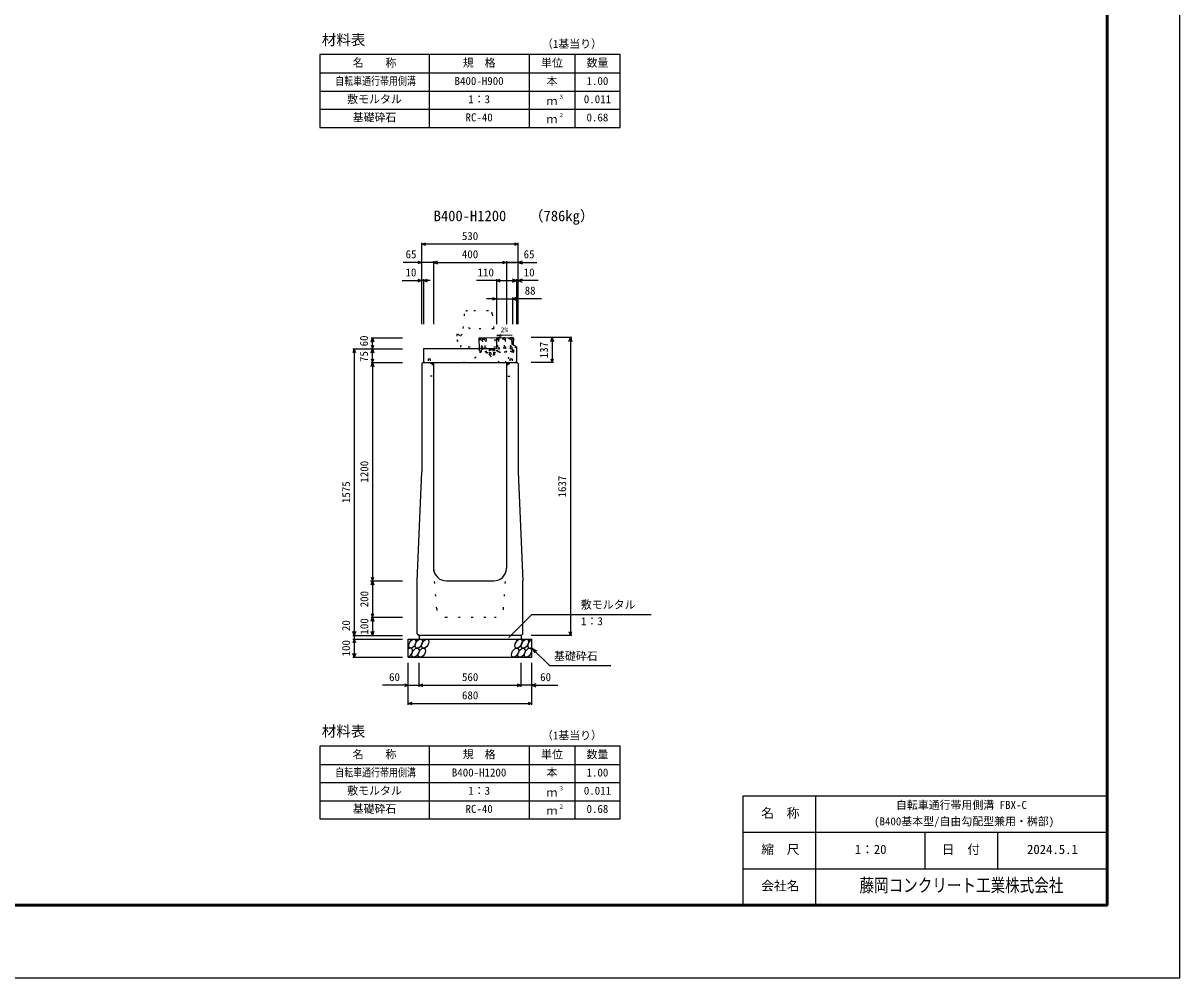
# Model space of a CAD drawing. Units: millimetres, scale not verified. Extents: x -12600 to 12600, y -5940 to 5940.
# Drawn here: x 6244 to 12600, y -5940 to -693 of the extents above; entities that cross this region are included whole.
import ezdxf
from ezdxf.enums import TextEntityAlignment as Align

# ---------------------------------------------------------------- set-up
doc = ezdxf.new("R2010")
doc.units = ezdxf.units.MM
doc.header["$LTSCALE"] = 40
doc.linetypes.add('DOTTED', pattern=[1.75, 0.25, -1.5])
for name, color, linetype, lineweight in [('0-0_DIM', 7, 'Continuous', 25), ('0-1_Defpoints', 5, 'Continuous', 25), ('0-2_HATCH', 6, 'DOTTED', 25), ('0-3_HYO', 3, 'Continuous', 25), ('0-4_HYO2', 4, 'Continuous', 25), ('0-5_OUTLINE', 3, 'Continuous', 25), ('0-6_OUTLINE2', 4, 'DOTTED', 25), ('0-7_TXT', 7, 'Continuous', 25), ('0-8_WAKU', 3, 'Continuous', 25), ('0-9_WAKU-LINE', 7, 'Continuous', 25)]:
    doc.layers.add(name, color=color, linetype=linetype, lineweight=lineweight)
doc.layers.add('0-A_WAKU-TXT', color=7, linetype='Continuous')
doc.styles.add('ＭＳ ゴシック', font='')
doc.styles.get('ＭＳ ゴシック').set_extended_font_data('MS Gothic')

msp = doc.modelspace()

# ---------------------------------------------------------------- linework, layer by layer
at = {"layer": '0-0_DIM'}
for p, q in [((8435, -2348.54), (8435, -1901.04)), ((8965, -2348.54), (8965, -1901.04)), ((8965, -1908.54), (8435, -1908.54)), ((8435, -2008.54), (8333.02, -2008.54)), ((8500, -2008.54), (8435, -2008.54)), ((8500, -2001.04), (8500, -2348.54)), ((8500, -2008.54), (8900, -2008.54)), ((8900, -2001.04), (8900, -2348.54)), ((8900, -2008.54), (8955, -2008.54)), ((8965, -2008.54), (8900, -2008.54)), ((8965, -2008.54), (9066.98, -2008.54)), ((8326.62, -2108.54), (8435, -2108.54)), ((8445, -2108.54), (8435, -2108.54)), ((8445, -2101.04), (8445, -2348.54)), ((8481.3, -2108.54), (8445, -2108.54)), ((8845, -2108.54), (8735, -2108.54)), ((8845, -2101.04), (8845, -2348.54)), ((8845, -2108.54), (8955, -2108.54)), ((8955, -2101.04), (8955, -2348.54)), ((8955, -2108.54), (8965, -2108.54)), ((9073.38, -2108.54), (8965, -2108.54)), ((8845, -2208.54), (8790, -2208.54)), ((8845, -2208.54), (8933, -2208.54)), ((8933, -2201.04), (8933, -2348.54)), ((9091.78, -2208.54), (8933, -2208.54)), ((8156.5, -2423.54), (8329, -2423.54)), ((8164, -2483.54), (8164, -2423.54)), ((9258.5, -2421.54), (9036, -2421.54)), ((9151, -2421.54), (9151, -2558.54)), ((9251, -2421.54), (9251, -4058.54)), ((8056.5, -2483.54), (8329, -2483.54)), ((8064, -2483.54), (8064, -4058.54)), ((8164, -2558.54), (8164, -2483.54)), ((8156.5, -2558.54), (8329, -2558.54)), ((9158.5, -2558.54), (9036, -2558.54)), ((8153.25, -3758.54), (8325.75, -3758.54)), ((8156.5, -3758.54), (8329, -3758.54)), ((8156.5, -3958.54), (8329, -3958.54)), ((8164, -3958.54), (8164, -4058.54)), ((8913.77, -4069.35), (9040, -3943.11)), ((9040, -3943.11), (9694.81, -3943.11)), ((8056.5, -4058.54), (8329, -4058.54)), ((8064, -4058.54), (8064, -4078.54)), ((9258.5, -4058.54), (9036, -4058.54)), ((8056.5, -4078.54), (8329, -4078.54)), ((8064, -4078.54), (8064, -4178.54)), ((9040, -4128.54), (9135.76, -4224.29)), ((9040, -4128.54), (9065.98, -4143.54)), ((9040, -4128.54), (9055, -4154.52)), ((8056.5, -4178.54), (8329, -4178.54)), ((8360, -4439.9), (8360, -4208.54)), ((8420, -4339.9), (8420, -4208.54)), ((8980, -4339.9), (8980, -4208.54)), ((9040, -4439.9), (9040, -4208.54)), ((9135.76, -4224.29), (9473.31, -4224.29)), ((8360, -4332.4), (8218.21, -4332.4)), ((8360, -4332.4), (8420, -4332.4)), ((8420, -4332.4), (8980, -4332.4)), ((9040, -4332.4), (8980, -4332.4)), ((9040, -4332.4), (9181.79, -4332.4)), ((8360, -4432.4), (9040, -4432.4))]:
    msp.add_line(p, q, dxfattribs=at)
for points in [[(8456.14, -1916.23), (8435, -1908.54), (8456.14, -1900.84)], [(8943.86, -1900.84), (8965, -1908.54), (8943.86, -1916.23)], [(8413.86, -2000.84), (8435, -2008.54), (8413.86, -2016.23)], [(8521.14, -2000.84), (8500, -2008.54), (8521.14, -2016.23)], [(8878.86, -2000.84), (8900, -2008.54), (8878.86, -2016.23)], [(8986.14, -2000.84), (8965, -2008.54), (8986.14, -2016.23)], [(8413.86, -2100.84), (8435, -2108.54), (8413.86, -2116.23)], [(8466.14, -2116.23), (8445, -2108.54), (8466.14, -2100.84)], [(8866.14, -2116.23), (8845, -2108.54), (8866.14, -2100.84)], [(8933.86, -2116.23), (8955, -2108.54), (8933.86, -2100.84)], [(8986.14, -2100.84), (8965, -2108.54), (8986.14, -2116.23)], [(8823.86, -2200.84), (8845, -2208.54), (8823.86, -2216.23)], [(8954.14, -2200.84), (8933, -2208.54), (8954.14, -2216.23)], [(8156.3, -2444.68), (8164, -2423.54), (8171.7, -2444.68)], [(8156.3, -2462.39), (8164, -2483.54), (8171.7, -2462.39)], [(9143.3, -2442.68), (9151, -2421.54), (9158.7, -2442.68)], [(9243.3, -2442.68), (9251, -2421.54), (9258.7, -2442.68)], [(8071.7, -2504.68), (8064, -2483.54), (8056.3, -2504.68)], [(8156.3, -2504.68), (8164, -2483.54), (8171.7, -2504.68)], [(8156.3, -2537.39), (8164, -2558.54), (8171.7, -2537.39)], [(9143.3, -2537.39), (9151, -2558.54), (9158.7, -2537.39)], [(8156.3, -2579.68), (8164, -2558.54), (8171.7, -2579.68)], [(8164, -2558.54), (8164, -3758.54), (8164, -3958.54)], [(8156.3, -3737.39), (8164, -3758.54), (8171.7, -3737.39)], [(8156.3, -3779.68), (8164, -3758.54), (8171.7, -3779.68)], [(8156.3, -3937.39), (8164, -3958.54), (8171.7, -3937.39)], [(8156.3, -3979.68), (8164, -3958.54), (8171.7, -3979.68)], [(8071.7, -4037.39), (8064, -4058.54), (8056.3, -4037.39)], [(8171.7, -4037.39), (8164, -4058.54), (8156.3, -4037.39)], [(9243.3, -4037.39), (9251, -4058.54), (9258.7, -4037.39)], [(8071.7, -4099.68), (8064, -4078.54), (8056.3, -4099.68)], [(8071.7, -4157.39), (8064, -4178.54), (8056.3, -4157.39)], [(8338.86, -4324.71), (8360, -4332.4), (8338.86, -4340.1)], [(8441.14, -4340.1), (8420, -4332.4), (8441.14, -4324.71)], [(8958.86, -4324.71), (8980, -4332.4), (8958.86, -4340.1)], [(9061.14, -4324.71), (9040, -4332.4), (9061.14, -4340.1)], [(8381.14, -4440.1), (8360, -4432.4), (8381.14, -4424.71)], [(9018.86, -4424.71), (9040, -4432.4), (9018.86, -4440.1)]]:
    msp.add_lwpolyline(points, dxfattribs=at)
at = {"layer": '0-1_Defpoints'}
msp.add_lwpolyline([(-4200, -5940), (12600, -5940), (12600, 5940), (-4200, 5940)], close=True, dxfattribs=at)
at = {"layer": '0-2_HATCH'}
for p, q in [((8759.24, -2505.18), (8757.72, -2425.2)), ((8928.69, -2422.44), (8761.72, -2425.62)), ((8763.15, -2500.61), (8762.68, -2475.61)), ((8780.39, -2425.27), (8768.77, -2427.96)), ((8780.5, -2431.27), (8768.84, -2431.49)), ((8787.39, -2425.13), (8788.81, -2500.12)), ((8938.68, -2421.75), (8845, -2423.54)), ((8851.04, -2423.92), (8852.47, -2498.91)), ((8886.37, -2423.25), (8858.15, -2429.79)), ((8886.48, -2429.25), (8858.15, -2429.79)), ((8921.69, -2422.58), (8893.48, -2429.11)), ((8921.81, -2428.57), (8893.48, -2429.11)), ((8929.65, -2472.43), (8930.12, -2497.43)), ((8935.54, -2492.83), (8934.18, -2421.84)), ((8939, -2438.44), (8938.68, -2421.75)), ((8940.15, -2498.74), (8939.47, -2463.37)), ((8931.12, -2497.41), (8759.15, -2500.69)), ((8937.21, -2501.8), (8759.24, -2505.18)), ((8762.87, -2485.61), (8788.53, -2485.12)), ((8852.38, -2494.41), (8788.73, -2495.62)), ((8804.46, -2504.32), (8837.46, -2503.69)), ((8807.37, -2518.27), (8807.14, -2505.77)), ((8835.08, -2517.74), (8807.37, -2518.27)), ((8810, -2485.86), (8807.54, -2487.78)), ((8807.7, -2495.28), (8807.54, -2487.78)), ((8833.94, -2494.74), (8807.7, -2495.28)), ((8807.94, -2487.43), (8810, -2485.86)), ((8831.25, -2485.42), (8810, -2485.86)), ((8813.94, -2495.15), (8813.79, -2487.65)), ((8814.06, -2505.64), (8814.3, -2518.14)), ((8827.69, -2494.87), (8827.54, -2487.37)), ((8827.92, -2505.38), (8828.15, -2517.87)), ((8833.37, -2486.91), (8831.25, -2485.42)), ((8833.94, -2494.74), (8833.79, -2487.24)), ((8834.84, -2505.24), (8835.08, -2517.74)), ((8837.46, -2503.69), (8837.49, -2505.19)), ((8852.18, -2483.91), (8929.84, -2482.43)), ((8889.13, -2498.21), (8889.21, -2502.71))]:
    msp.add_line(p, q, dxfattribs=at)
at = {"layer": '0-2_HATCH', "linetype": 'Continuous'}
msp.add_line((8939.47, -2463.37), (8939, -2438.44), dxfattribs=at)
msp.add_lwpolyline([(8845, -2423.54), (8748.72, -2425.37), (8749.82, -2483.54)], dxfattribs=at)
at = {"layer": '0-2_HATCH'}
for points in [[(8762.68, -2475.61), (8764.18, -2475.59), (8763.41, -2435.59), (8761.91, -2435.62), (8761.72, -2425.62)], [(8767.22, -2425.52), (8766.71, -2424.83), (8763.71, -2424.88), (8763.22, -2425.59)], [(8768.72, -2425.49), (8768.91, -2435.49), (8767.41, -2435.52), (8768.18, -2475.51), (8769.67, -2475.48), (8769.87, -2485.48)], [(8781.53, -2485.26), (8781.34, -2475.26), (8782.84, -2475.23), (8782.08, -2435.24), (8780.58, -2435.27), (8780.39, -2425.27)], [(8785.89, -2425.16), (8785.37, -2424.47), (8782.37, -2424.53), (8781.89, -2425.24)], [(8787.58, -2435.13), (8786.08, -2435.16), (8786.84, -2475.15), (8788.34, -2475.13)], [(8821.21, -2424.49), (8820.7, -2423.8), (8817.7, -2423.86), (8817.21, -2424.57)], [(8851.99, -2473.91), (8853.49, -2473.88), (8852.73, -2433.89), (8851.23, -2433.92)], [(8856.54, -2423.82), (8856.03, -2423.13), (8853.03, -2423.18), (8852.54, -2423.89)], [(8858.04, -2423.79), (8858.23, -2433.79), (8856.73, -2433.82), (8857.49, -2473.81), (8858.99, -2473.78), (8859.18, -2483.78)], [(8887.51, -2483.24), (8887.32, -2473.24), (8888.82, -2473.21), (8888.06, -2433.22), (8886.56, -2433.25), (8886.37, -2423.25)], [(8891.87, -2423.14), (8891.35, -2422.45), (8888.35, -2422.51), (8887.87, -2423.22)], [(8893.37, -2423.12), (8893.56, -2433.11), (8892.06, -2433.14), (8892.82, -2473.14), (8894.32, -2473.11), (8894.51, -2483.1)], [(8922.84, -2482.57), (8922.65, -2472.57), (8924.15, -2472.54), (8923.39, -2432.55), (8921.89, -2432.57), (8921.69, -2422.58)], [(8927.19, -2422.47), (8926.68, -2421.78), (8923.68, -2421.84), (8923.19, -2422.55)], [(8928.69, -2422.44), (8928.88, -2432.44), (8927.38, -2432.47), (8928.15, -2472.46), (8929.65, -2472.43)], [(8749.82, -2483.54), (8750.14, -2500.36), (8759.14, -2500.19)], [(8837.49, -2505.19), (8804.49, -2505.82), (8804.46, -2504.32)]]:
    msp.add_lwpolyline(points, dxfattribs=at)
for centre, radius, start, end in [((8810.73, -2491), 4.53, 47.57461, 134.78335), ((8821.23, -2518.01), 11, 181.09113, 1.09113), ((8821.04, -2505.79), 19.53, 70.56972, 111.78823), ((8830.73, -2490.59), 4.53, 47.57461, 134.78335), ((8931.04, -2492.91), 4.5, 271.09113, 1.09113), ((8937.15, -2498.8), 3, 271.09113, 1.09113)]:
    msp.add_arc(centre, radius, start, end, dxfattribs=at)
at = {"layer": '0-2_HATCH', "linetype": 'Continuous'}
for centre, start_param, end_param in [((8364.3, -4153.54), 3.7419964, 7.318141), ((9037, -4103.54), 0.6666252, 4.1103269)]:
    msp.add_ellipse(centre, major_axis=(14.54, 23.54), ratio=0.5792, start_param=start_param, end_param=end_param, dxfattribs=at)
for centre in [(8382.89, -4103.54), (8399.77, -4153.54), (8418.37, -4103.54), (8435.25, -4153.54), (8453.84, -4103.54), (8947.45, -4153.54), (8966.05, -4103.54), (8982.93, -4153.54), (9001.52, -4103.54), (9018.41, -4153.54)]:
    msp.add_ellipse(centre, major_axis=(14.54, 23.54), ratio=0.5792, dxfattribs=at)
at = {"layer": '0-3_HYO'}
for p, q in [((8475, -866.64), (8475, -1266.64)), ((9025, -866.64), (9025, -1266.64)), ((9275, -866.64), (9275, -1266.64)), ((7875, -966.64), (9525, -966.64)), ((8475, -4666.64), (8475, -5066.64)), ((9025, -4666.64), (9025, -5066.64)), ((9275, -4666.64), (9275, -5066.64)), ((7875, -4766.64), (9525, -4766.64))]:
    msp.add_line(p, q, dxfattribs=at)
for points in [[(7875, -1266.64), (9525, -1266.64), (9525, -866.64), (7875, -866.64)], [(7875, -5066.64), (9525, -5066.64), (9525, -4666.64), (7875, -4666.64)]]:
    msp.add_lwpolyline(points, close=True, dxfattribs=at)
at = {"layer": '0-4_HYO2'}
for p, q in [((7875, -1066.64), (9525, -1066.64)), ((7875, -1166.64), (9525, -1166.64)), ((7875, -4866.64), (9525, -4866.64)), ((7875, -4966.64), (9525, -4966.64))]:
    msp.add_line(p, q, dxfattribs=at)
at = {"layer": '0-5_OUTLINE', "linetype": 'DOTTED'}
for p, q in [((8800.46, -2273.59), (8686.66, -2273.59)), ((8668.19, -2291.59), (8657, -2403.54)), ((8821.8, -2291.55), (8840, -2473.54)), ((8627, -2403.54), (8627, -2433.54)), ((8627, -2403.54), (8635, -2403.54)), ((8635, -2403.54), (8645, -2413.54)), ((8627, -2433.54), (8650, -2473.54)), ((8840, -2473.54), (8650, -2473.54))]:
    msp.add_line(p, q, dxfattribs=at)
at = {"layer": '0-5_OUTLINE'}
for p, q in [((8845, -2423.54), (8933, -2421.86)), ((8845, -2423.54), (8845, -2483.54)), ((8930, -2448.44), (8939, -2438.44)), ((8930, -2448.44), (8930, -2458.44)), ((8955, -2471.44), (8930, -2458.44)), ((8933, -2421.86), (8939, -2427.75)), ((8939, -2427.75), (8939, -2438.44)), ((8955, -2471.44), (8955, -2553.54)), ((8845, -2483.54), (8445, -2483.54)), ((8445, -2483.54), (8445, -2553.54)), ((8435, -2564.54), (8441, -2558.54)), ((8435, -2564.54), (8435, -3158.54)), ((8441, -2558.54), (8959, -2558.54)), ((8445, -2553.54), (8450, -2558.54)), ((8500, -2558.54), (8500, -3688.54)), ((8900, -2558.54), (8900, -3688.54)), ((8950, -2558.54), (8955, -2553.54)), ((8959, -2558.54), (8965, -2564.54)), ((8965, -2564.54), (8965, -3158.54)), ((8410, -3758.54), (8435, -3158.54)), ((8965, -3158.54), (8990, -3758.54)), ((8410, -4048.54), (8410, -3758.54)), ((8570, -3758.54), (8830, -3758.54)), ((8990, -4048.54), (8990, -3758.54)), ((8410, -4048.54), (8420, -4058.54)), ((8980, -4058.54), (8420, -4058.54)), ((8420, -4058.54), (8420, -4078.54)), ((8980, -4058.54), (8990, -4048.54)), ((8980, -4058.54), (8980, -4078.54)), ((8360, -4078.54), (9040, -4078.54)), ((8360, -4178.54), (8360, -4078.54)), ((9040, -4178.54), (9040, -4078.54)), ((8360, -4178.54), (9040, -4178.54))]:
    msp.add_line(p, q, dxfattribs=at)
at = {"layer": '0-5_OUTLINE', "linetype": 'DOTTED'}
msp.add_lwpolyline([(8645, -2413.54), (8655, -2403.54), (8657, -2403.54)], dxfattribs=at)
for centre, start, end in [((8688.1, -2293.54), 94.13229, 174.40835), ((8801.9, -2293.54), 4.08463, 93.6009)]:
    msp.add_arc(centre, 20, start, end, dxfattribs=at)
at = {"layer": '0-5_OUTLINE'}
for centre, start, end in [((8570, -3688.54), 180, 270), ((8830, -3688.54), 270, 0)]:
    msp.add_arc(centre, 70, start, end, dxfattribs=at)
at = {"layer": '0-6_OUTLINE2'}
for p, q in [((8650, -2473.54), (8657, -2403.54)), ((8853.79, -2558.38), (8930, -2458.44)), ((8951.33, -2469.53), (8894.19, -2558.38)), ((8469, -2538.54), (8481, -2538.54)), ((8469, -2538.54), (8469, -2563.54)), ((8481, -2538.54), (8481, -2563.54)), ((8659.88, -2558.54), (8791.23, -2504.58)), ((8892.8, -2558.54), (8940.12, -2497.24)), ((8919, -2538.54), (8931, -2538.54)), ((8919, -2538.54), (8919, -2563.54)), ((8931, -2538.54), (8931, -2563.54)), ((8492, -2563.04), (8436.5, -2563.04)), ((8492, -2563.04), (8492, -2633.04)), ((8908, -2563.54), (8964, -2563.54)), ((8908, -2563.54), (8908, -2633.54)), ((8492, -2633.04), (8435, -2633.04)), ((8908, -2633.54), (8965, -2633.54)), ((8516.57, -3912.23), (8500, -3688.54)), ((8883.43, -3912.23), (8900, -3688.54)), ((8566.43, -3958.54), (8833.57, -3958.54))]:
    msp.add_line(p, q, dxfattribs=at)
msp.add_lwpolyline([(8830, -2373.54), (8700, -2373.54), (8663, -2343.54)], dxfattribs=at)
for centre, start, end in [((8566.43, -3908.54), 184.23639, 270), ((8833.57, -3908.54), 270, 355.76361)]:
    msp.add_arc(centre, 50, start, end, dxfattribs=at)
at = {"layer": '0-7_TXT'}
msp.add_line((8846.72, -2409.6), (8870.44, -2413.28), dxfattribs=at)
msp.add_lwpolyline([(8931.28, -2407.86), (8846.72, -2409.6), (8870.27, -2404.95)], dxfattribs=at)
at = {"layer": '0-8_WAKU'}
for p, q in [((10200, -4940), (12200, -4940)), ((10200, -5540), (10200, -4940))]:
    msp.add_line(p, q, dxfattribs=at)
at = {"layer": '0-8_WAKU', "lineweight": 50}
msp.add_lwpolyline([(-3800, -5540), (12200, -5540), (12200, 5540), (-3800, 5540)], close=True, dxfattribs=at)
at = {"layer": '0-9_WAKU-LINE'}
for p, q in [((10600, -5540), (10600, -4940)), ((10200, -5140), (12200, -5140)), ((11200, -5340), (11200, -5140)), ((11600, -5340), (11600, -5140)), ((10200, -5340), (12200, -5340))]:
    msp.add_line(p, q, dxfattribs=at)

# ---------------------------------------------------------------- texts
at = {"layer": '0-0_DIM', "style": 'ＭＳ ゴシック'}
for s, p in [('530', (8655, -1898.54)), ('65', (8345.68, -1998.54)), ('400', (8655, -1998.54)), ('65', (8994.32, -1998.54)), ('10', (8345.16, -2098.54)), ('110', (8741.29, -2098.54)), ('10', (8994.84, -2098.54)), ('88', (9000.19, -2198.54)), ('敷モルタル', (9308.94, -3924.38)), ('1：3', (9309.94, -4015.07)), ('基礎砕石', (9161.32, -4207.12)), ('60', (8255, -4322.4)), ('560', (8655.53, -4322.4)), ('60', (9085, -4322.4)), ('680', (8655.53, -4422.4))]:
    msp.add_text(s, height=43.99, dxfattribs=at).set_placement(p, align=Align.BOTTOM_LEFT)
for s, p in [('60', (8152.16, -2469.92)), ('137', (9141, -2535.04)), ('75', (8152.16, -2555.68)), ('1200', (8154, -3218.54)), ('1575', (8054, -3331.04)), ('1637', (9241, -3300.04)), ('200', (8154, -3903.54)), ('20', (8054, -4034.22)), ('100', (8154, -4053.54)), ('100', (8054, -4173.54))]:
    msp.add_text(s, height=43.99, rotation=90, dxfattribs=at).set_placement(p, align=Align.BOTTOM_LEFT)
at = {"layer": '0-7_TXT', "style": 'ＭＳ ゴシック'}
for s, height, p in [('材料表', 58.65, (7885, -831.64)), ('（1基当り）', 43.99, (9095, -842.64)), ('名\u3000\u3000称', 43.99, (8055, -946.64)), ('規\u3000格', 43.99, (8660, -946.64)), ('単位', 43.99, (9090, -946.64)), ('数量', 43.99, (9340, -946.64)), ('B400-H900', 43.99, (8615, -1046.64)), ('本', 43.99, (9120, -1046.64)), ('1.00', 43.99, (9340, -1046.64)), ('敷モルタル', 43.99, (8025, -1146.64)), ('1：3', 43.99, (8690, -1146.64)), ('ｍ', 43.99, (9120, -1156.64)), ('３', 21.99, (9185.54, -1116.27)), ('0.011', 43.99, (9325, -1146.64)), ('基礎砕石', 43.99, (8055, -1246.64)), ('RC-40', 43.99, (8675, -1246.64)), ('２', 21.99, (9185.54, -1216.27)), ('0.68', 43.99, (9340, -1246.64)), ('ｍ', 43.99, (9120, -1256.64)), ('（786kg）', 58.65, (9023.7, -1799.56)), ('B400-H1200', 58.65, (8500, -1799.56)), ('2%', 26.39, (8868.18, -2399.79)), ('材料表', 58.65, (7885, -4631.64)), ('（1基当り）', 43.99, (9095, -4642.64)), ('名\u3000\u3000称', 43.99, (8055, -4746.64)), ('規\u3000格', 43.99, (8660, -4746.64)), ('単位', 43.99, (9090, -4746.64)), ('数量', 43.99, (9340, -4746.64)), ('B400-H1200', 43.99, (8600, -4846.64)), ('本', 43.99, (9120, -4846.64)), ('1.00', 43.99, (9340, -4846.64)), ('敷モルタル', 43.99, (8025, -4946.64)), ('1：3', 43.99, (8690, -4946.64)), ('３', 21.99, (9185.54, -4916.27)), ('0.011', 43.99, (9325, -4946.64)), ('ｍ', 43.99, (9120, -4956.64)), ('基礎砕石', 43.99, (8055, -5046.64)), ('RC-40', 43.99, (8675, -5046.64)), ('ｍ', 43.99, (9120, -5056.64)), ('２', 21.99, (9185.54, -5016.27)), ('0.68', 43.99, (9340, -5046.64))]:
    msp.add_text(s, height=height, dxfattribs=at).set_placement(p, align=Align.BOTTOM_LEFT)
at = {"layer": '0-7_TXT', "style": 'ＭＳ ゴシック', "width": 0.8}
for p in [(7959, -1046.64), (7959, -4846.64)]:
    msp.add_text('自転車通行帯用側溝', height=43.99, dxfattribs=at).set_placement(p, align=Align.BOTTOM_LEFT)
at = {"layer": '0-A_WAKU-TXT', "style": 'ＭＳ ゴシック'}
for s, height, p in [('名\u3000称', 51.32, (10299.9, -5075)), ('自転車通行帯用側溝 FBX-C', 43.99, (11040, -5025)), (' (B400基本型/自由勾配型兼用・桝部)', 43.99, (10890, -5115)), ('縮\u3000尺', 51.32, (10299.9, -5275)), ('1：20', 51.32, (10813.5, -5275)), ('日\u3000付', 51.32, (11291.89, -5275)), ('2024.5.1', 51.32, (11760, -5275)), ('会社名', 51.32, (10299.9, -5475))]:
    msp.add_text(s, height=height, dxfattribs=at).set_placement(p, align=Align.BOTTOM_LEFT)
at = {"layer": '0-A_WAKU-TXT', "style": 'ＭＳ ゴシック', "width": 0.8}
msp.add_text('藤岡コンクリート工業株式会社', height=73.31, dxfattribs=at).set_placement((10840, -5490), align=Align.BOTTOM_LEFT)

doc.saveas('drawing.dxf')
